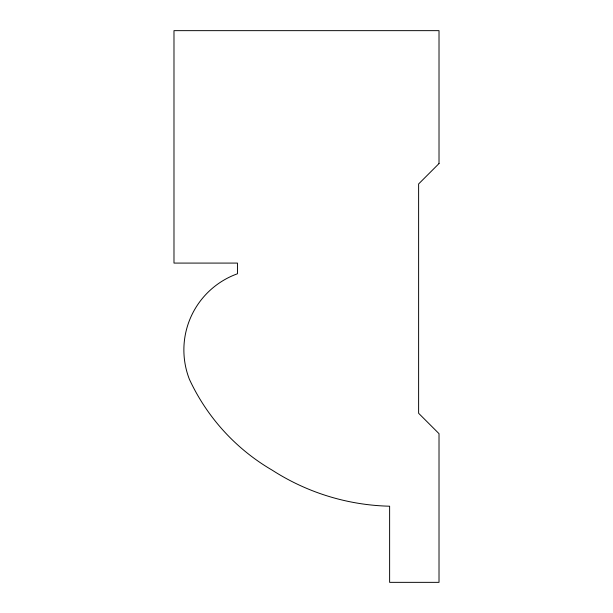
<?xml version="1.0" encoding="UTF-8"?>
<svg xmlns="http://www.w3.org/2000/svg" width="613" height="613" viewBox="0 0 613 613"><rect width="100%" height="100%" fill="white"/><g stroke="black" fill="none" stroke-linecap="round" stroke-linejoin="round"><path stroke-width="0.92" d="M439.015 163.556L418.618 183.954L418.618 413.269L439.015 433.667L439.015 582.35L389.623 582.35L389.623 506.208A226.657 226.657 0 0 1 272.164 470.14A204.834 204.834 0 0 1 189.402 379.301A80.893 80.893 0 0 1 237.453 273.773L237.453 263.084L173.985 263.084L173.985 30.65L439.015 30.65L439.015 163.556"/></g></svg>
